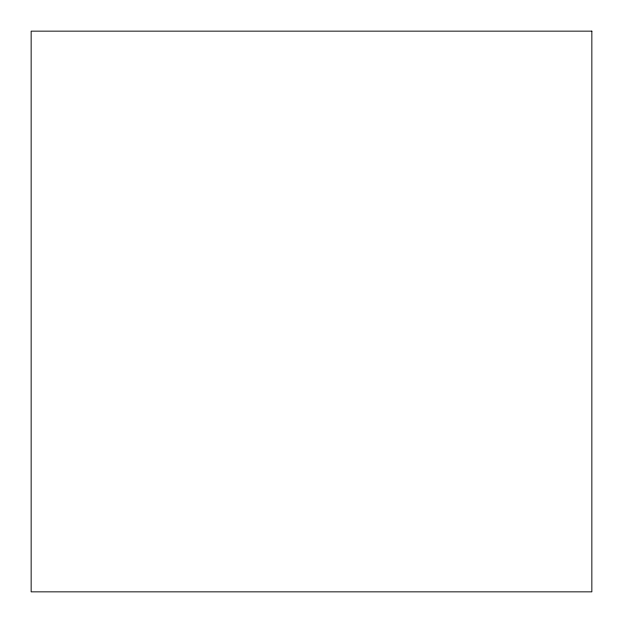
<?xml version="1.0" encoding="UTF-8"?>
<svg xmlns="http://www.w3.org/2000/svg" width="623" height="623" viewBox="0 0 623 623"><rect width="100%" height="100%" fill="white"/><g stroke="black" fill="none" stroke-linecap="round" stroke-linejoin="round"><path stroke-width="0.93" d="M591.85 31.15L31.15 31.15L31.15 591.85L591.85 591.85L591.85 31.15"/></g></svg>
